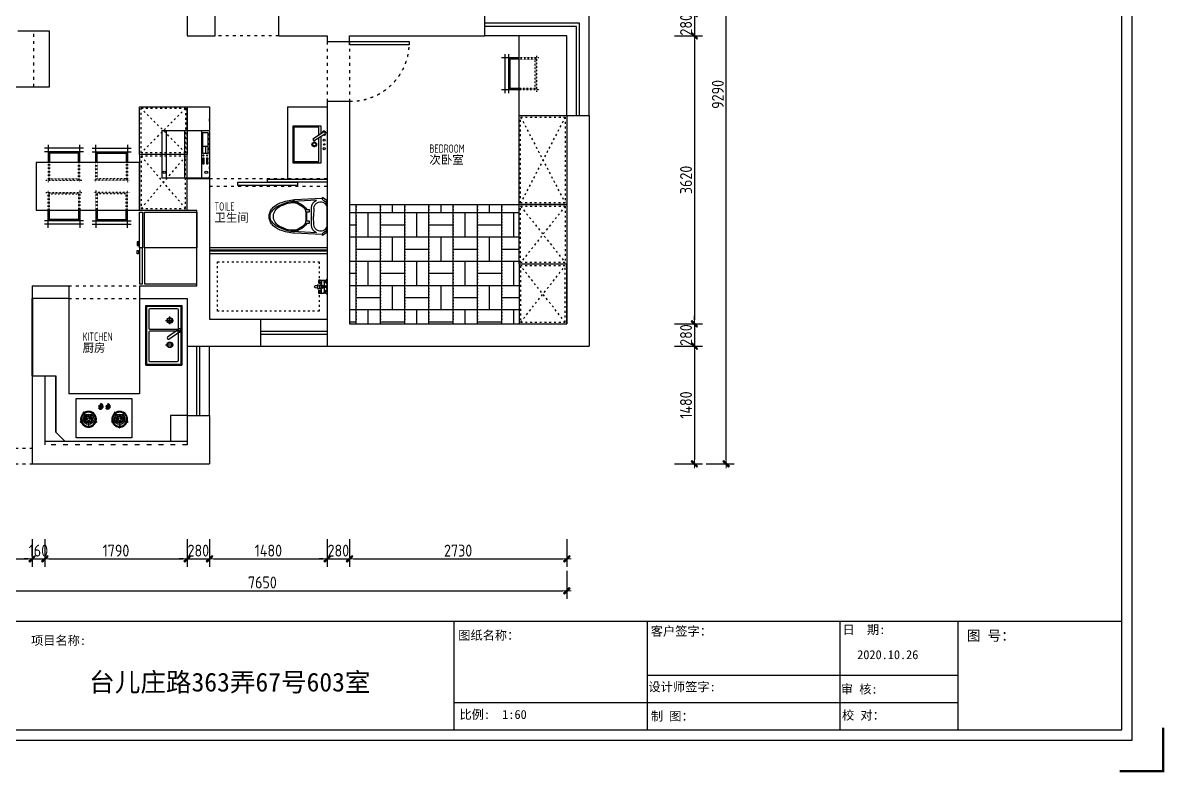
# Model space of a CAD drawing. Header units: millimetres. Extents: x -58733 to 427521, y -235734 to 553534.
# Drawn here: x -16385 to -2041, y 485658 to 495078 of the extents above; entities that cross this region are included whole.
import ezdxf

# ---------------------------------------------------------------- set-up
doc = ezdxf.new("R2010")
doc.units = ezdxf.units.MM
doc.linetypes.add('ACAD_ISO02W100', pattern=[15, 12, -3])
doc.linetypes.add('ACAD_ISO03W100', pattern=[30, 12, -18])
for name, color, linetype in [('00-墙体', 7, 'Continuous'), ('02-洁具及配件（地平图显示）', 1, 'Continuous'), ('02-活动家具', 1, 'Continuous'), ('4平-文字', 7, 'Continuous'), ('4平-灶具', 7, 'Continuous'), ('E-立面活动家具', 1, 'Continuous'), ('ZL家具内框', 251, 'Continuous'), ('ZL家具外框', 1, 'Continuous'), ('ZL窗户内线', 251, 'Continuous'), ('图框', 251, 'Continuous'), ('目录文字', 8, 'Continuous')]:
    doc.layers.add(name, color=color, linetype=linetype)
doc.layers.add('P★10 文字说明', color=32, linetype='Continuous', lineweight=0)
doc.layers.add('墙体', color=7, linetype='Continuous', lineweight=30)
doc.styles.add('CCD_DIM', font='ARCHS.SHX')
doc.styles.add('DIM_FONT', font='', dxfattribs={"width": 0.8})
doc.styles.add('宋体', font='simsun.ttc', dxfattribs={"height": 120})
doc.styles.add('编号', font='ARCHSTYL.SHX', dxfattribs={"width": 0.8})
doc.styles.add('黑体', font='simhei.ttf')
doc.styles.get('DIM_FONT').set_extended_font_data('SimSun')
doc.dimstyles.new('海龍1：50', dxfattribs={"dimscale": 50, "dimtxt": 3, "dimasz": 1, "dimexe": 2, "dimexo": 2, "dimgap": 0.6, "dimtad": 1, "dimdec": 0, "dimrnd": 5, "dimdsep": 46, "dimtxsty": 'CCD_DIM', "dimblk": 'WS-cj', "dimcen": 1, "dimclrd": 242, "dimclre": 242, "dimclrt": 2, "dimadec": 0, "dimazin": 2, "dimtfac": 1, "dimtdec": 0, "dimtix": 1, "dimtmove": 2, "dimatfit": 3, "dimldrblk": 'CCD_Leader_Arrow', "dimfxl": 5, "dimfxlon": 1, "dimtolj": 1, "dimarcsym": 0})

# ---------------------------------------------------------------- blocks, each defined once
blk = doc.blocks.new('WS-cj')
blk.add_hatch(color=1).paths.add_polyline_path([(0.59, 0.82), (-0.82, -0.59), (-0.59, -0.82), (0.82, 0.59)])
at = {"color": 1, "linetype": 'ByBlock', "lineweight": 0}
for p, q in [((-1.1, 0), (0, 0)), ((0, 0), (1.1, 0))]:
    blk.add_line(p, q, dxfattribs=at)
at = {"color": 1}
blk.add_lwpolyline([(0.59, 0.82), (-0.82, -0.59), (-0.59, -0.82), (0.82, 0.59)], close=True, dxfattribs=at)
blk = doc.blocks.new('*D551')
at = {"color": 242, "lineweight": -2}
for p, q in [((-17199, 488588), (-17199, 488238)), ((-16269, 488588), (-16269, 488238)), ((-17149, 488338), (-16319, 488338))]:
    blk.add_line(p, q, dxfattribs=at)
at = {"layer": 'Defpoints', "color": 0}
for p in [(-17199, 488738), (-16269, 488738), (-16269, 488338)]:
    blk.add_point(p, dxfattribs=at)
at = {"color": 242, "lineweight": -2, "xscale": 50, "yscale": 50, "zscale": 50, "rotation": 180}
blk.add_blockref('WS-cj', (-17199, 488338), dxfattribs=at)
at = {"color": 242, "lineweight": -2, "xscale": 50, "yscale": 50, "zscale": 50}
blk.add_blockref('WS-cj', (-16269, 488338), dxfattribs=at)
at = {"color": 2, "insert": (-16734, 488443), "char_height": 150, "attachment_point": 5, "style": 'CCD_DIM'}
blk.add_mtext('\\A1;930', dxfattribs=at)
blk = doc.blocks.new('CCD_Leader_Arrow')
at = {"color": 1, "linetype": 'ByBlock'}
blk.add_line((0, 0), (-1, 0), dxfattribs=at)
for points in [[(-0.86, 0.67), (-0.6, 0.85), (-0.24, 0), (0, 0)], [(-0.86, -0.67), (-0.6, -0.85), (-0.24, 0), (0, 0)]]:
    blk.add_solid(points, dxfattribs=at)
blk = doc.blocks.new('*D552')
at = {"color": 242, "lineweight": -2}
for p, q in [((-16269, 488588), (-16269, 488238)), ((-16109, 488588), (-16109, 488238)), ((-16319, 488338), (-16369, 488338)), ((-16269, 488338), (-16109, 488338)), ((-16059, 488338), (-16009, 488338))]:
    blk.add_line(p, q, dxfattribs=at)
at = {"layer": 'Defpoints', "color": 0}
for p in [(-16269, 488738), (-16109, 488738), (-16109, 488338)]:
    blk.add_point(p, dxfattribs=at)
at = {"color": 242, "lineweight": -2, "xscale": 50, "yscale": 50, "zscale": 50}
blk.add_blockref('WS-cj', (-16269, 488338), dxfattribs=at)
at = {"color": 242, "lineweight": -2, "xscale": 50, "yscale": 50, "zscale": 50, "rotation": 180}
blk.add_blockref('WS-cj', (-16109, 488338), dxfattribs=at)
at = {"color": 2, "insert": (-16189, 488443), "char_height": 150, "attachment_point": 5, "style": 'CCD_DIM'}
blk.add_mtext('\\A1;160', dxfattribs=at)
blk = doc.blocks.new('*D553')
at = {"color": 242, "lineweight": -2}
for p, q in [((-16109, 488588), (-16109, 488238)), ((-14319, 488588), (-14319, 488238)), ((-16059, 488338), (-14369, 488338))]:
    blk.add_line(p, q, dxfattribs=at)
at = {"layer": 'Defpoints', "color": 0}
for p in [(-16109, 488738), (-14319, 488738), (-14319, 488338)]:
    blk.add_point(p, dxfattribs=at)
at = {"color": 242, "lineweight": -2, "xscale": 50, "yscale": 50, "zscale": 50, "rotation": 180}
blk.add_blockref('WS-cj', (-16109, 488338), dxfattribs=at)
at = {"color": 242, "lineweight": -2, "xscale": 50, "yscale": 50, "zscale": 50}
blk.add_blockref('WS-cj', (-14319, 488338), dxfattribs=at)
at = {"color": 2, "insert": (-15214, 488443), "char_height": 150, "attachment_point": 5, "style": 'CCD_DIM'}
blk.add_mtext('\\A1;1790', dxfattribs=at)
blk = doc.blocks.new('*D554')
at = {"color": 242, "lineweight": -2}
for p, q in [((-14319, 488588), (-14319, 488238)), ((-14039, 488588), (-14039, 488238)), ((-14369, 488338), (-14419, 488338)), ((-14319, 488338), (-14039, 488338)), ((-13989, 488338), (-13939, 488338))]:
    blk.add_line(p, q, dxfattribs=at)
at = {"layer": 'Defpoints', "color": 0}
for p in [(-14319, 488738), (-14039, 488738), (-14039, 488338)]:
    blk.add_point(p, dxfattribs=at)
at = {"color": 242, "lineweight": -2, "xscale": 50, "yscale": 50, "zscale": 50}
blk.add_blockref('WS-cj', (-14319, 488338), dxfattribs=at)
at = {"color": 242, "lineweight": -2, "xscale": 50, "yscale": 50, "zscale": 50, "rotation": 180}
blk.add_blockref('WS-cj', (-14039, 488338), dxfattribs=at)
at = {"color": 2, "insert": (-14179, 488443), "char_height": 150, "attachment_point": 5, "style": 'CCD_DIM'}
blk.add_mtext('\\A1;280', dxfattribs=at)
blk = doc.blocks.new('*D555')
at = {"color": 242, "lineweight": -2}
for p, q in [((-14039, 488588), (-14039, 488238)), ((-12559, 488588), (-12559, 488238)), ((-13989, 488338), (-12609, 488338))]:
    blk.add_line(p, q, dxfattribs=at)
at = {"layer": 'Defpoints', "color": 0}
for p in [(-14039, 488738), (-12559, 488738), (-12559, 488338)]:
    blk.add_point(p, dxfattribs=at)
at = {"color": 242, "lineweight": -2, "xscale": 50, "yscale": 50, "zscale": 50, "rotation": 180}
blk.add_blockref('WS-cj', (-14039, 488338), dxfattribs=at)
at = {"color": 242, "lineweight": -2, "xscale": 50, "yscale": 50, "zscale": 50}
blk.add_blockref('WS-cj', (-12559, 488338), dxfattribs=at)
at = {"color": 2, "insert": (-13299, 488443), "char_height": 150, "attachment_point": 5, "style": 'CCD_DIM'}
blk.add_mtext('\\A1;1480', dxfattribs=at)
blk = doc.blocks.new('*D556')
at = {"color": 242, "lineweight": -2}
for p, q in [((-12559, 488588), (-12559, 488238)), ((-12279, 488588), (-12279, 488238)), ((-12609, 488338), (-12659, 488338)), ((-12559, 488338), (-12279, 488338)), ((-12229, 488338), (-12179, 488338))]:
    blk.add_line(p, q, dxfattribs=at)
at = {"layer": 'Defpoints', "color": 0}
for p in [(-12559, 488738), (-12279, 488738), (-12279, 488338)]:
    blk.add_point(p, dxfattribs=at)
at = {"color": 242, "lineweight": -2, "xscale": 50, "yscale": 50, "zscale": 50}
blk.add_blockref('WS-cj', (-12559, 488338), dxfattribs=at)
at = {"color": 242, "lineweight": -2, "xscale": 50, "yscale": 50, "zscale": 50, "rotation": 180}
blk.add_blockref('WS-cj', (-12279, 488338), dxfattribs=at)
at = {"color": 2, "insert": (-12419, 488443), "char_height": 150, "attachment_point": 5, "style": 'CCD_DIM'}
blk.add_mtext('\\A1;280', dxfattribs=at)
blk = doc.blocks.new('*D557')
at = {"color": 242, "lineweight": -2}
for p, q in [((-12279, 488588), (-12279, 488238)), ((-9549, 488588), (-9549, 488238)), ((-12229, 488338), (-9599, 488338))]:
    blk.add_line(p, q, dxfattribs=at)
at = {"layer": 'Defpoints', "color": 0}
for p in [(-12279, 488738), (-9549, 488738), (-9549, 488338)]:
    blk.add_point(p, dxfattribs=at)
at = {"color": 242, "lineweight": -2, "xscale": 50, "yscale": 50, "zscale": 50, "rotation": 180}
blk.add_blockref('WS-cj', (-12279, 488338), dxfattribs=at)
at = {"color": 242, "lineweight": -2, "xscale": 50, "yscale": 50, "zscale": 50}
blk.add_blockref('WS-cj', (-9549, 488338), dxfattribs=at)
at = {"color": 2, "insert": (-10914, 488443), "char_height": 150, "attachment_point": 5, "style": 'CCD_DIM'}
blk.add_mtext('\\A1;2730', dxfattribs=at)
blk = doc.blocks.new('*D558')
at = {"color": 242, "lineweight": -2}
for p, q in [((-17199, 488188), (-17199, 487838)), ((-9549, 488188), (-9549, 487838)), ((-17149, 487938), (-9599, 487938))]:
    blk.add_line(p, q, dxfattribs=at)
at = {"layer": 'Defpoints', "color": 0}
for p in [(-17199, 488738), (-9549, 488738), (-9549, 487938)]:
    blk.add_point(p, dxfattribs=at)
at = {"color": 242, "lineweight": -2, "xscale": 50, "yscale": 50, "zscale": 50, "rotation": 180}
blk.add_blockref('WS-cj', (-17199, 487938), dxfattribs=at)
at = {"color": 242, "lineweight": -2, "xscale": 50, "yscale": 50, "zscale": 50}
blk.add_blockref('WS-cj', (-9549, 487938), dxfattribs=at)
at = {"color": 2, "insert": (-13374, 488043), "char_height": 150, "attachment_point": 5, "style": 'CCD_DIM'}
blk.add_mtext('\\A1;7650', dxfattribs=at)
blk = doc.blocks.new('*D564')
at = {"color": 242, "lineweight": -2}
for p, q in [((-8195, 495193), (-7845, 495193)), ((-7945, 495243), (-7945, 495293)), ((-7945, 495193), (-7945, 494913)), ((-8195, 494913), (-7845, 494913)), ((-7945, 494863), (-7945, 494813))]:
    blk.add_line(p, q, dxfattribs=at)
at = {"layer": 'Defpoints', "color": 0}
for p in [(-8345, 495193), (-8345, 494913), (-7945, 494913)]:
    blk.add_point(p, dxfattribs=at)
at = {"color": 242, "lineweight": -2, "xscale": 50, "yscale": 50, "zscale": 50}
for p, rotation in [((-7945, 495193), 270), ((-7945, 494913), 90)]:
    blk.add_blockref('WS-cj', p, dxfattribs=dict(at, rotation=rotation))
at = {"color": 2, "insert": (-8050, 495053), "char_height": 150, "attachment_point": 5, "rotation": 90, "style": 'CCD_DIM'}
blk.add_mtext('\\A1;280', dxfattribs=at)
blk = doc.blocks.new('*D565')
at = {"color": 242, "lineweight": -2}
for p, q in [((-8195, 494913), (-7845, 494913)), ((-7945, 494863), (-7945, 491343)), ((-8195, 491293), (-7845, 491293))]:
    blk.add_line(p, q, dxfattribs=at)
at = {"layer": 'Defpoints', "color": 0}
for p in [(-8345, 494913), (-8345, 491293), (-7945, 491293)]:
    blk.add_point(p, dxfattribs=at)
at = {"color": 242, "lineweight": -2, "xscale": 50, "yscale": 50, "zscale": 50}
for p, rotation in [((-7945, 494913), 90), ((-7945, 491293), 270)]:
    blk.add_blockref('WS-cj', p, dxfattribs=dict(at, rotation=rotation))
at = {"color": 2, "insert": (-8050, 493103), "char_height": 150, "attachment_point": 5, "rotation": 90, "style": 'CCD_DIM'}
blk.add_mtext('\\A1;3620', dxfattribs=at)
blk = doc.blocks.new('*D566')
at = {"color": 242, "lineweight": -2}
for p, q in [((-8195, 491293), (-7845, 491293)), ((-7945, 491343), (-7945, 491393)), ((-7945, 491293), (-7945, 491013)), ((-8195, 491013), (-7845, 491013)), ((-7945, 490963), (-7945, 490913))]:
    blk.add_line(p, q, dxfattribs=at)
at = {"layer": 'Defpoints', "color": 0}
for p in [(-8345, 491293), (-8345, 491013), (-7945, 491013)]:
    blk.add_point(p, dxfattribs=at)
at = {"color": 242, "lineweight": -2, "xscale": 50, "yscale": 50, "zscale": 50}
for p, rotation in [((-7945, 491293), 270), ((-7945, 491013), 90)]:
    blk.add_blockref('WS-cj', p, dxfattribs=dict(at, rotation=rotation))
at = {"color": 2, "insert": (-8050, 491153), "char_height": 150, "attachment_point": 5, "rotation": 90, "style": 'CCD_DIM'}
blk.add_mtext('\\A1;280', dxfattribs=at)
blk = doc.blocks.new('*D567')
at = {"color": 242, "lineweight": -2}
for p, q in [((-8195, 491013), (-7845, 491013)), ((-7945, 490963), (-7945, 489583)), ((-8195, 489533), (-7845, 489533))]:
    blk.add_line(p, q, dxfattribs=at)
at = {"layer": 'Defpoints', "color": 0}
for p in [(-8345, 491013), (-8345, 489533), (-7945, 489533)]:
    blk.add_point(p, dxfattribs=at)
at = {"color": 242, "lineweight": -2, "xscale": 50, "yscale": 50, "zscale": 50}
for p, rotation in [((-7945, 491013), 90), ((-7945, 489533), 270)]:
    blk.add_blockref('WS-cj', p, dxfattribs=dict(at, rotation=rotation))
at = {"color": 2, "insert": (-8050, 490273), "char_height": 150, "attachment_point": 5, "rotation": 90, "style": 'CCD_DIM'}
blk.add_mtext('\\A1;1480', dxfattribs=at)
blk = doc.blocks.new('*D568')
at = {"color": 242, "lineweight": -2}
for p, q in [((-7795, 498823), (-7445, 498823)), ((-7545, 489583), (-7545, 498773)), ((-7795, 489533), (-7445, 489533))]:
    blk.add_line(p, q, dxfattribs=at)
at = {"layer": 'Defpoints', "color": 0}
for p in [(-8345, 498823), (-7545, 498823), (-8345, 489533)]:
    blk.add_point(p, dxfattribs=at)
at = {"color": 242, "lineweight": -2, "xscale": 50, "yscale": 50, "zscale": 50}
for p, rotation in [((-7545, 498823), 90), ((-7545, 489533), 270)]:
    blk.add_blockref('WS-cj', p, dxfattribs=dict(at, rotation=rotation))
at = {"color": 2, "insert": (-7650, 494178), "char_height": 150, "attachment_point": 5, "rotation": 90, "style": 'CCD_DIM'}
blk.add_mtext('\\A1;9290', dxfattribs=at)
blk = doc.blocks.new('图框1比60')
at = {"color": 8}
blk.add_line((176692, 45797), (176692, 44297), dxfattribs=at)
at = {"layer": '图框', "color": 121}
for p, q in [((186038, 44157), (186038, 61389)), ((161670, 44157), (186038, 44157))]:
    blk.add_line(p, q, dxfattribs=at)
at = {"layer": '图框', "color": 8}
for p, q in [((185898, 44297), (185898, 61249)), ((185898, 45797), (185898, 61249)), ((161809, 45797), (185898, 45797)), ((161809, 45797), (185898, 45797)), ((176692, 45797), (176692, 44297)), ((179360, 44297), (179360, 45797)), ((182010, 45797), (182010, 44297)), ((183644, 44297), (183644, 45797)), ((182010, 45047), (179360, 45047)), ((183644, 45047), (182010, 45047)), ((179360, 44672), (176692, 44672)), ((182010, 44672), (179360, 44672)), ((183644, 44672), (182010, 44672)), ((161809, 44297), (185898, 44297))]:
    blk.add_line(p, q, dxfattribs=at)
at = {"layer": '图框', "color": 121, "const_width": 28.3}
blk.add_lwpolyline([(185866, 43728), (186467, 43728), (186467, 44329)], dxfattribs=at)
at = {"layer": '目录文字', "color": 8, "width": 0.999898}
for s, height, style, p in [('图纸名称：', 123.3, '黑体', (176753, 45540)), ('客户签字：', 123.8, '宋体', (179405, 45596)), ('日  期:', 123.8, '宋体', (182048, 45618)), ('图 号：', 139.1, '宋体', (183761, 45526)), ('项目名称:', 123.3, '黑体', (170866, 45468)), ('2020.10.26', 123.8, '宋体', (182251, 45272)), ('台儿庄路363弄67号603室', 258.72, '宋体', (171666, 44826)), ('设计师签字:', 123.8, '宋体', (179372, 44829)), ('审 核:', 123.8, '宋体', (182025, 44798)), ('比例:  1:60', 123.8, '宋体', (176769, 44448)), ('制 图：', 123.8, '宋体', (179407, 44425)), ('校 对：', 123.8, '宋体', (182041, 44438))]:
    blk.add_text(s, height=height, dxfattribs=dict(at, style=style)).set_placement(p)
blk = doc.blocks.new('235434234234dgfhfsdf3')
for p, q in [((294020, 310028), (294020, 310618)), ((294620, 310618), (294020, 310618)), ((294620, 310618), (294620, 310028)), ((294610, 310018), (294030, 310018))]:
    blk.add_line(p, q)
at = {"color": 251}
for p, q in [((294020, 310560), (294620, 310560)), ((294057, 310560), (294129, 310560)), ((294620, 310334), (294020, 310334)), ((294620, 310118), (294020, 310118)), ((294426, 310070), (294333, 310070)), ((294426, 310102), (294426, 310038))]:
    blk.add_line(p, q, dxfattribs=at)
for points in [[(294274, 310102), (294202, 310102), (294202, 310085), (294274, 310085)], [(294274, 310056), (294202, 310056), (294202, 310039), (294274, 310039)], [(294595, 310038), (294333, 310038), (294333, 310102), (294595, 310102)]]:
    blk.add_lwpolyline(points, close=True, dxfattribs=at)
for centre, radius in [((294095, 310587), 15.2), ((294095, 310060), 15.2), ((294307, 310093), 6.66), ((294307, 310047), 6.66)]:
    blk.add_circle(centre, radius, dxfattribs=at)
for centre, start, end in [((294030, 310028), 180, 270), ((294610, 310028), 270, 0)]:
    blk.add_arc(centre, 10, start, end)
at = {"color": 251, "style": 'DIM_FONT', "text_generation_flag": 4, "width": 0.8, "flags": 9}
for tag in ['YSIZE', 'XSIZE']:
    blk.add_attdef(tag, (294620, 310618), '', height=0.5, rotation=180, dxfattribs=at)
blk = doc.blocks.new('A$C2EBB641D')
for p, q in [((533, 667), (200, 667)), ((267, 733), (267, 0)), ((333, 733), (333, 0)), ((200, 67), (533, 67))]:
    blk.add_line(p, q)
at = {"color": 251}
for p, q in [((360, 653), (360, 80)), ((533, 640), (347, 640)), ((347, 93), (533, 93))]:
    blk.add_line(p, q, dxfattribs=at)
at = {"color": 250, "linetype": 'ACAD_ISO03W100', "ltscale": 0.1}
for p, q in [((907, 667), (533, 667)), ((840, 80), (840, 653)), ((867, 27), (867, 707)), ((853, 640), (533, 640)), ((533, 93), (853, 93)), ((533, 67), (907, 67))]:
    blk.add_line(p, q, dxfattribs=at)
blk = doc.blocks.new('A$C314F5E14')
at = {"color": 251}
for p, q in [((91, 393), (91, 50)), ((333, 408), (106, 408)), ((286, 300), (190, 300)), ((238, 248), (238, 348)), ((348, 50), (348, 393)), ((375, 427), (353, 411)), ((353, 411), (450, 273)), ((371, 393), (371, 50)), ((472, 288), (375, 427)), ((738, 408), (386, 408)), ((546, 248), (546, 348)), ((753, 50), (753, 393)), ((106, 35), (333, 35)), ((386, 35), (738, 35))]:
    blk.add_line(p, q, dxfattribs=at)
for centre, radius in [((238, 300), 36.1), ((238, 300), 27.1), ((546, 300), 36.1), ((546, 300), 27.1)]:
    blk.add_circle(centre, radius, dxfattribs=at)
for centre, radius, start, end in [((364, 419), 21.7, 342.6068, 267.3353), ((106, 393), 15, 90, 180), ((333, 393), 15, 0, 90), ((386, 393), 15, 90, 180), ((461, 281), 13.3, 214.971, 34.971), ((738, 393), 15, 0, 90), ((106, 50), 15, 180, 270), ((333, 50), 15, 270, 0), ((386, 50), 15, 180, 270), ((738, 50), 15, 270, 0)]:
    blk.add_arc(centre, radius, start, end, dxfattribs=at)
at = {"layer": 'ZL家具外框'}
for p, q in [((50, 0), (50, 450)), ((50, 450), (800, 450)), ((60, 10), (60, 440)), ((60, 440), (790, 440)), ((790, 440), (790, 10)), ((800, 0), (800, 450)), ((800, 0), (50, 0)), ((790, 10), (60, 10))]:
    blk.add_line(p, q, dxfattribs=at)
blk = doc.blocks.new('G$CC743C0DE')
at = {"layer": '4平-灶具', "color": 1, "linetype": 'ACAD_ISO03W100'}
for centre, start, end in [((90, 321), 35.9993, 215.9993), ((217, 321), 323.9993, 143.9993), ((483, 321), 35.9993, 215.9993), ((610, 321), 323.9993, 143.9993), ((257, 200), 251.9993, 71.9993), ((443, 200), 107.9993, 287.9993), ((649, 200), 251.9993, 71.9993), ((154, 125), 179.9993, 359.9993), ((546, 125), 179.9993, 359.9993)]:
    blk.add_arc(centre, 1.65, start, end, dxfattribs=at)
at = {"layer": 'ZL家具内框', "linetype": 'ACAD_ISO02W100', "ltscale": 0.2}
for p, q in [((284, 372), (282, 370)), ((303, 364), (303, 361)), ((305, 424), (305, 427)), ((306, 364), (306, 361)), ((335, 395), (338, 395)), ((335, 392), (338, 392)), ((374, 372), (372, 370)), ((394, 364), (394, 361)), ((395, 424), (395, 427)), ((397, 364), (397, 361)), ((425, 395), (428, 395)), ((425, 392), (428, 392))]:
    blk.add_line(p, q, dxfattribs=at)
for centre, radius in [((154, 233), 47.3), ((154, 233), 38.5), ((154, 233), 16.5), ((546, 233), 47.3), ((546, 233), 38.5), ((546, 233), 16.5)]:
    blk.add_circle(centre, radius, dxfattribs=at)
for centre, radius, start, end in [((154, 233), 99, 126.9543, 197.0444), ((154, 233), 88, 127.0737, 196.925), ((154, 233), 99, 54.9543, 125.0444), ((154, 233), 88, 55.0737, 124.925), ((154, 233), 88, 343.0737, 52.925), ((154, 233), 99, 342.9543, 53.0444), ((305, 394), 33, 224.9993, 267.3941), ((305, 394), 30, 224.9993, 267.1333), ((305, 394), 33, 2.6046, 89.9993), ((305, 394), 30, 2.8653, 89.9993), ((305, 394), 30, 272.8653, 357.1333), ((305, 394), 33, 272.6046, 357.3941), ((395, 394), 33, 224.9993, 267.3941), ((395, 394), 30, 224.9993, 267.1333), ((395, 394), 33, 2.6046, 89.9993), ((395, 394), 30, 2.8653, 89.9993), ((395, 394), 30, 272.8653, 357.1333), ((395, 394), 33, 272.6046, 357.3941), ((546, 233), 99, 126.9543, 197.0444), ((546, 233), 88, 127.0737, 196.925), ((546, 233), 99, 54.9543, 125.0444), ((546, 233), 88, 55.0737, 124.925), ((546, 233), 88, 343.0737, 52.925), ((546, 233), 99, 342.9543, 53.0444), ((154, 233), 99, 198.9543, 269.0444), ((154, 233), 88, 199.0737, 268.925), ((154, 233), 33, 146.4735, 179.9993), ((126, 233), 5.5, 179.9993, 359.9993), ((131, 248), 5.5, 326.4735, 146.4735), ((154, 233), 22, 146.4735, 179.9993), ((152, 206), 5.5, 86.4735, 266.4735), ((154, 233), 22, 266.4735, 299.9993), ((154, 233), 33, 266.4735, 299.9993), ((154, 233), 88, 271.0737, 340.925), ((154, 233), 99, 270.9543, 341.0444), ((167, 257), 5.5, 59.9993, 239.9993), ((154, 233), 22, 26.4735, 59.9993), ((167, 209), 5.5, 299.9993, 119.9993), ((154, 233), 33, 26.4735, 59.9993), ((178, 245), 5.5, 206.4735, 26.4735), ((546, 233), 99, 198.9543, 269.0444), ((546, 233), 88, 199.0737, 268.925), ((546, 233), 33, 146.4735, 179.9993), ((519, 233), 5.5, 179.9993, 359.9993), ((523, 248), 5.5, 326.4735, 146.4735), ((546, 233), 22, 146.4735, 179.9993), ((545, 206), 5.5, 86.4735, 266.4735), ((546, 233), 33, 266.4735, 299.9993), ((546, 233), 22, 266.4735, 299.9993), ((546, 233), 88, 271.0737, 340.925), ((546, 233), 99, 270.9543, 341.0444), ((560, 257), 5.5, 59.9993, 239.9993), ((546, 233), 22, 26.4735, 59.9993), ((560, 209), 5.5, 299.9993, 119.9993), ((546, 233), 33, 26.4735, 59.9993), ((571, 245), 5.5, 206.4735, 26.4735)]:
    blk.add_arc(centre, radius, start, end, dxfattribs=at)
at = {"layer": 'ZL家具外框'}
for p, q in [((113, 287), (89, 320)), ((115, 289), (91, 322)), ((192, 289), (216, 322)), ((195, 287), (219, 320)), ((302, 376), (302, 411)), ((308, 376), (308, 411)), ((392, 376), (392, 411)), ((398, 376), (398, 411)), ((505, 287), (481, 320)), ((508, 289), (484, 322)), ((585, 289), (609, 322)), ((587, 287), (611, 320)), ((89, 214), (50, 201)), ((90, 211), (51, 198)), ((152, 166), (152, 125)), ((155, 166), (155, 125)), ((217, 211), (256, 198)), ((219, 214), (257, 201)), ((481, 214), (443, 201)), ((483, 211), (444, 198)), ((545, 166), (545, 125)), ((548, 166), (548, 125)), ((610, 211), (649, 198)), ((611, 214), (650, 201))]:
    blk.add_line(p, q, dxfattribs=at)
blk.add_lwpolyline([(0, 492), (700, 492), (700, 0), (0, 0)], close=True, dxfattribs=at)
for centre, radius in [((154, 233), 66), ((305, 394), 20), ((395, 394), 20), ((546, 233), 66)]:
    blk.add_circle(centre, radius, dxfattribs=at)
for centre, radius, start, end in [((114, 288), 1.65, 215.9993, 35.9993), ((193, 288), 1.65, 143.9993, 323.9993), ((305, 394), 18, 99.5934, 260.4053), ((305, 411), 3.01, 355.1237, 184.8749), ((305, 377), 3.01, 175.1237, 4.8749), ((305, 394), 18, 279.5934, 80.4053), ((395, 394), 18, 99.5934, 260.4053), ((395, 411), 3.01, 355.1237, 184.8749), ((395, 377), 3.01, 175.1237, 4.8749), ((395, 394), 18, 279.5934, 80.4053), ((507, 288), 1.65, 215.9993, 35.9993), ((586, 288), 1.65, 143.9993, 323.9993), ((51, 200), 1.65, 107.9993, 287.9993), ((89, 212), 1.65, 287.9993, 107.9993), ((154, 166), 1.65, 359.9993, 179.9993), ((218, 212), 1.65, 71.9993, 251.9993), ((482, 212), 1.65, 287.9993, 107.9993), ((546, 166), 1.65, 359.9993, 179.9993), ((611, 212), 1.65, 71.9993, 251.9993)]:
    blk.add_arc(centre, radius, start, end, dxfattribs=at)
blk = doc.blocks.new('G$C234987D3')
for points in [[(657, 1100), (0, 1100), (0, 650), (657, 650)], [(720, 1100), (682, 1100), (682, 650), (720, 650)], [(657, 200), (0, 200), (0, 650), (657, 650)], [(720, 200), (682, 200), (682, 650), (720, 650)]]:
    blk.add_lwpolyline(points, close=True)
at = {"color": 251}
for points in [[(733, 681), (733, 725), (751, 725), (751, 681)], [(733, 619), (733, 575), (751, 575), (751, 619)]]:
    blk.add_lwpolyline(points, close=True, dxfattribs=at)
blk = doc.blocks.new('A$C161B1048')
for p, q in [((0, 159), (58, 159)), ((0, 151), (0, 159)), ((0, 151), (16, 135)), ((58, 151), (43, 135)), ((58, 159), (58, 151)), ((119, 159), (71, 159)), ((86, 147), (85, 147)), ((86, 147), (86, 100)), ((95, 147), (86, 147)), ((95, 147), (104, 147)), ((104, 147), (104, 100)), ((104, 147), (106, 147)), ((190, 159), (132, 159)), ((132, 159), (132, 151)), ((132, 151), (147, 135)), ((190, 151), (175, 135)), ((190, 151), (190, 159)), ((16, 135), (19, 135)), ((19, 130), (16, 128)), ((16, 128), (16, 122)), ((16, 122), (19, 120)), ((19, 120), (16, 118)), ((16, 118), (16, 89)), ((18, 87), (18, 86)), ((19, 135), (19, 130)), ((39, 120), (86, 120)), ((40, 135), (40, 130)), ((43, 135), (40, 135)), ((40, 130), (42, 128)), ((42, 122), (40, 120)), ((42, 128), (42, 122)), ((43, 87), (55, 87)), ((43, 86), (43, 87)), ((70, 46), (79, 84)), ((70, 44), (70, 44)), ((75, 74), (75, 67)), ((79, 34), (82, 5)), ((86, 100), (104, 100)), ((86, 89), (86, 85)), ((86, 89), (104, 89)), ((88, 0), (95, 0)), ((102, 0), (95, 0)), ((104, 120), (171, 120)), ((104, 89), (104, 85)), ((111, 34), (107, 5)), ((111, 84), (120, 46)), ((147, 87), (134, 87)), ((147, 135), (150, 135)), ((147, 86), (147, 87)), ((150, 130), (148, 128)), ((148, 128), (148, 122)), ((148, 122), (150, 120)), ((150, 135), (150, 130)), ((172, 120), (171, 120)), ((171, 87), (171, 87)), ((171, 87), (171, 86)), ((172, 135), (172, 130)), ((175, 135), (172, 135)), ((172, 130), (174, 128)), ((174, 122), (172, 120)), ((174, 128), (174, 122)), ((174, 89), (174, 118))]:
    blk.add_line(p, q)
at = {"color": 251}
for p, q in [((58, 151), (0, 151)), ((132, 151), (190, 151)), ((15, 54), (20, 78)), ((18, 87), (43, 87)), ((18, 86), (43, 86)), ((19, 135), (29, 135)), ((19, 130), (29, 130)), ((19, 120), (29, 120)), ((31, 52), (19, 52)), ((23, 128), (21, 130)), ((21, 120), (23, 122)), ((23, 128), (26, 130)), ((23, 122), (23, 128)), ((23, 122), (26, 120)), ((40, 135), (29, 135)), ((40, 130), (29, 130)), ((40, 120), (29, 120)), ((31, 52), (42, 52)), ((35, 128), (32, 130)), ((35, 122), (32, 120)), ((35, 128), (37, 130)), ((35, 122), (35, 128)), ((37, 120), (35, 122)), ((46, 54), (41, 78)), ((76, 58), (74, 63)), ((79, 57), (76, 58)), ((80, 67), (79, 57)), ((89, 65), (93, 53)), ((93, 53), (98, 53)), ((98, 53), (101, 65)), ((110, 68), (110, 57)), ((110, 57), (114, 58)), ((115, 74), (114, 69)), ((114, 58), (116, 65)), ((121, 44), (121, 44)), ((143, 54), (149, 78)), ((171, 87), (147, 87)), ((171, 86), (147, 86)), ((159, 52), (147, 52)), ((150, 135), (161, 135)), ((150, 130), (161, 130)), ((150, 120), (161, 120)), ((155, 128), (153, 130)), ((153, 120), (155, 122)), ((155, 128), (158, 130)), ((155, 122), (155, 128)), ((155, 122), (158, 120)), ((159, 52), (171, 52)), ((172, 135), (161, 135)), ((172, 130), (161, 130)), ((172, 120), (161, 120)), ((167, 128), (164, 130)), ((167, 122), (164, 120)), ((167, 128), (169, 130)), ((167, 122), (167, 128)), ((169, 120), (167, 122)), ((175, 54), (169, 78))]:
    blk.add_line(p, q, dxfattribs=at)
for centre, radius, start, end in [((86, 163), 16.1, 196.4663, 264.7097), ((104, 163), 16.1, 275.2903, 343.5337), ((216, 37), 206, 167.1247, 175.6663), ((32, 106), 57, 247.8225, 268.6863), ((19, 81), 4.17, 95.2861, 155.1491), ((18, 89), 2.26, 180, 283.6855), ((29, 106), 57, 271.3137, 292.1775), ((42, 81), 4.17, 24.8509, 84.7139), ((-155, 37), 206, 4.3337, 12.8753), ((55, 66), 20.9, 23.4502, 90), ((76, 43), 6.14, 155.6461, 180), ((76, 43), 6.14, 180, 221.2126), ((85, 51), 18.4, 221.2126, 244.6886), ((91, 64), 32.8, 244.6886, 258.9162), ((80, 84), 0.732, 111.5874, 180), ((80, 84), 0.732, 180, 248.4126), ((87, 66), 20.2, 99.3077, 111.5874), ((87, 102), 20.2, 248.4126, 260.6923), ((88, 6), 5.6, 186.0979, 272.3749), ((93, 94), 9.16, 140.1022, 219.8978), ((92, 37), 49.5, 96.7319, 99.3077), ((92, 131), 49.5, 260.6923, 266.1163), ((95, 85), 53.9, 258.9162, 270), ((87, 85), 0.443, 180, 247.4671), ((91, 95), 11, 247.4671, 260.2489), ((93, 111), 26.9, 260.2489, 265.9284), ((95, 178), 96.5, 266.1163, 270), ((95, 136), 52.2, 265.9284, 270), ((95, 136), 52.2, 270, 274.0716), ((95, 178), 96.5, 270, 273.8837), ((95, 85), 53.9, 270, 281.0838), ((97, 111), 26.9, 274.0716, 279.7511), ((100, 95), 11, 279.7511, 292.5329), ((98, 131), 49.5, 273.8837, 279.3077), ((102, 6), 5.6, 267.6251, 353.9021), ((97, 94), 9.16, 320.1022, 39.8978), ((98, 37), 49.5, 80.6923, 83.2681), ((104, 85), 0.443, 292.5329, 0), ((99, 64), 32.8, 281.0838, 295.3114), ((103, 66), 20.2, 68.4126, 80.6923), ((103, 102), 20.2, 279.3077, 291.5874), ((110, 84), 0.732, 291.5874, 0), ((110, 84), 0.732, 360, 68.4126), ((105, 51), 18.4, 295.3114, 318.7874), ((134, 66), 20.9, 90, 156.5498), ((115, 43), 6.14, 318.7874, 0), ((115, 43), 6.14, 0, 24.3539), ((345, 37), 206, 167.1247, 175.6663), ((160, 106), 57, 247.8225, 268.6863), ((147, 81), 4.17, 95.2861, 155.1491), ((158, 106), 57, 271.3137, 292.1775), ((172, 89), 2.26, 256.3145, 0), ((171, 81), 4.17, 24.8509, 84.7139), ((172, 118), 2, 0, 90), ((-27, 37), 206, 4.3337, 12.8753)]:
    blk.add_arc(centre, radius, start, end)
for centre, radius, start, end in [((11, 60), 7.1, 268.6863, 306.614), ((-79, 60), 94, 356.2802, 9.9331), ((19, 57), 4.74, 212.3784, 270), ((30, 73), 10.8, 86.7185, 152.529), ((31, 73), 10.8, 27.471, 93.2815), ((42, 57), 4.74, 270, 327.6216), ((140, 60), 94, 170.0669, 183.7198), ((51, 60), 7.1, 233.386, 271.3137), ((95, 100), 17, 122.2278, 235.4154), ((84, 94), 5.2, 68.9619, 78.2634), ((84, 95), 5.2, 281.7366, 291.0381), ((84, 94), 4.83, 47.1211, 68.9619), ((84, 95), 4.83, 291.0381, 312.8789), ((84, 94), 4.53, 24.0405, 47.1211), ((84, 95), 4.53, 312.8789, 335.9595), ((85, 94), 4.18, 0, 24.0405), ((85, 94), 4.18, 335.9595, 0), ((94, 94), 4.18, 155.9595, 180), ((94, 94), 4.18, 180, 204.0405), ((95, 94), 4.53, 132.8789, 155.9595), ((95, 95), 4.53, 204.0405, 227.1211), ((95, 94), 4.83, 111.0381, 132.8789), ((95, 95), 4.83, 227.1211, 248.9619), ((95, 94), 5.2, 90, 111.0381), ((95, 95), 5.2, 248.9619, 270), ((95, 94), 5.2, 68.9619, 90), ((95, 95), 5.2, 270, 291.0381), ((95, 94), 4.83, 47.1211, 68.9619), ((95, 95), 4.83, 291.0381, 312.8789), ((95, 94), 4.53, 24.0405, 47.1211), ((95, 95), 4.53, 312.8789, 335.9595), ((96, 94), 4.18, 0, 24.0405), ((96, 94), 4.18, 335.9595, 0), ((106, 94), 4.18, 155.9595, 180), ((106, 94), 4.18, 180, 204.0405), ((106, 94), 4.53, 132.8789, 155.9595), ((106, 95), 4.53, 204.0405, 227.1211), ((106, 94), 4.83, 111.0381, 132.8789), ((106, 95), 4.83, 227.1211, 248.9619), ((95, 100), 17, 304.4767, 58.4244), ((106, 94), 5.2, 101.7366, 111.0381), ((106, 95), 5.2, 248.9619, 258.2634), ((139, 60), 7.1, 268.6863, 306.614), ((49, 60), 94, 356.2802, 9.9331), ((147, 57), 4.74, 212.3784, 270), ((158, 73), 10.8, 86.7185, 152.529), ((160, 73), 10.8, 27.471, 93.2815), ((171, 57), 4.74, 270, 327.6216), ((269, 60), 94, 170.0669, 183.7198), ((179, 60), 7.1, 233.386, 271.3137)]:
    blk.add_arc(centre, radius, start, end, dxfattribs=at)
blk = doc.blocks.new('A$C47FE7B04')
at = {"color": 251}
for p, q in [((35, 136), (50, 437)), ((443, 136), (428, 437)), ((350, 200), (128, 200)), ((138, 171), (239, 175)), ((153, 278), (153, 229)), ((153, 229), (186, 229)), ((185, 271), (293, 271)), ((186, 229), (186, 271)), ((292, 256), (186, 256)), ((340, 171), (239, 175)), ((292, 271), (292, 229)), ((292, 229), (325, 229)), ((325, 229), (325, 278)), ((94, 14), (55, 14)), ((424, 14), (384, 14)), ((76, 0), (403, 0)), ((436, 0), (436, 0))]:
    blk.add_line(p, q, dxfattribs=at)
for p, q in [((12, 67), (28, 412)), ((466, 67), (450, 412)), ((42, 0), (0, 60)), ((436, 0), (478, 60)), ((436, 0), (42, 0))]:
    blk.add_line(p, q)
for centre, radius, start, end in [((239, 580), 151, 53.3224, 126.6999), ((704, 355), 678, 159.5, 175.2), ((305, 501), 254, 128, 158.7), ((173, 501), 254, 21.3, 52), ((-226, 355), 678, 4.8, 20.5), ((76, 64), 63.8, 177, 184.041), ((402, 64), 63.8, 355.9513, 3)]:
    blk.add_arc(centre, radius, start, end)
for centre, radius, start, end in [((239, 607), 111, 90, 128.3644), ((239, 607), 111, 51.6356, 90), ((667, 317), 635, 150.6001, 163.4407), ((667, 317), 620, 152.8687, 163.4334), ((302, 523), 216, 127.6232, 150.6955), ((239, 536), 140, 27.1313, 152.8687), ((176, 523), 216, 29.3045, 52.3768), ((-189, 317), 620, 16.5666, 27.1313), ((-189, 317), 635, 16.5593, 29.3999), ((256, 441), 206, 164.0575, 208.1206), ((256, 441), 191, 164.0809, 199.8651), ((222, 441), 191, 340.1349, 15.9191), ((222, 441), 206, 331.8794, 15.9425), ((291, 457), 244, 207.4735, 235.4741), ((291, 457), 229, 200.5577, 226.0032), ((185, 347), 76.2, 226.0032, 270), ((293, 347), 76.2, 270, 313.9968), ((187, 457), 244, 304.5259, 332.5265), ((187, 457), 229, 313.9968, 339.4423), ((137, 88), 112, 94.5, 155.1), ((141, 82), 89.1, 92.2, 160.4), ((337, 82), 89.1, 19.6, 87.8), ((341, 88), 112, 24.9, 85.5), ((5, 10), 49.9, 81.6639, 95.7795), ((5, 10), 49.9, 4.936, 81.6639), ((144, 89), 89.8, 164.9956, 261.9532), ((334, 89), 89.8, 278.0468, 15.0044), ((473, 10), 49.9, 98.403, 175.064), ((473, 10), 49.9, 84.2205, 98.403)]:
    blk.add_arc(centre, radius, start, end, dxfattribs=at)
blk = doc.blocks.new('A$C148A1841')
at = {"extrusion": (0, 1, 0)}
for p, q in [((0, 360), (0, 0)), ((95, 360), (0, 360)), ((460, 360), (125, 360)), ((460, 0), (460, 360)), ((0, 0), (460, 0))]:
    blk.add_line(p, q, dxfattribs=at)
at = {"color": 251, "ltscale": 10, "extrusion": (0, 1, 0)}
for p, q in [((15, 330), (15, 15)), ((114, 330), (15, 330)), ((445, 330), (143, 330)), ((445, 15), (445, 330)), ((15, 15), (445, 15))]:
    blk.add_line(p, q, dxfattribs=at)
at = {"color": 251}
for p, q in [((230, 288), (230, 304)), ((198, 271), (216, 271)), ((230, 254), (230, 238)), ((246, 271), (263, 271))]:
    blk.add_line(p, q, dxfattribs=at)
at = {"color": 251, "ltscale": 10}
blk.add_lwpolyline([(162, 252), (183, 266), (98, 402, 1), (77, 389)], format="xyb", close=True, dxfattribs=at)
at = {"color": 251}
for radius in [29.4, 19.8]:
    blk.add_circle((230, 271), radius, dxfattribs=at)
at = {"color": 251, "ltscale": 10}
blk.add_arc((88, 396), 25, 331.6515, 271.6515, dxfattribs=at)
at = {"color": 251}
for centre, major_axis, start_param, end_param in [((177, 396), (-9.43, 9.43), 0.785398, 7.068583), ((230, 396), (-6.29, 6.29), 0.785398, 7.068583), ((283, 396), (9.43, 9.43), 2.356194490192192, 8.639379797371777)]:
    blk.add_ellipse(centre, major_axis=major_axis, ratio=1, start_param=start_param, end_param=end_param, dxfattribs=at)

msp = doc.modelspace()

# ---------------------------------------------------------------- hatches: boundary and pattern name
h = msp.add_hatch()
h.set_pattern_fill('2X2BRIKS', color=251, scale=1.5)
h.set_pattern_definition([(0, (5482.54, 490252.97), (0, 304.8), [38.1, 0]), (0, (5482.54, 490405.37), (304.8, 304.8), [304.8, -304.8]), (90, (5482.54, 490252.97), (-304.8, 2e-14), [38.1, 0]), (90, (5939.74, 490252.97), (-304.8, 304.8), [304.8, -304.8])])
h.paths.add_polyline_path([(-12278.5, 492793), (-10148.5, 492793), (-10148.5, 492043), (-10148.5, 491293), (-12278.5, 491293)])

# ---------------------------------------------------------------- linework, layer by layer
for p, q in [((-10578.5, 494913), (-10578.5, 499103)), ((-14318.5, 498653), (-14318.5, 494913)), ((-13968.5, 494913), (-13968.5, 495193)), ((-13168.5, 494913), (-13168.5, 495193)), ((-14318.5, 494913), (-13968.5, 494913)), ((-13168.5, 494913), (-12558.5, 494913)), ((-12558.5, 494913), (-12558.5, 494843)), ((-12278.5, 494843), (-12278.5, 494913)), ((-12278.5, 494913), (-10578.5, 494913)), ((-12558.5, 494843), (-12278.5, 494843)), ((-14318.5, 493723), (-14318.5, 494023)), ((-14318.5, 494023), (-14038.5, 494023)), ((-14038.5, 494023), (-14038.5, 493723)), ((-12558.5, 494093), (-12558.5, 494023)), ((-12558.5, 494093), (-12278.5, 494093)), ((-12558.5, 494023), (-12558.5, 491013)), ((-12278.5, 494093), (-12278.5, 491293)), ((-9548.5, 493913), (-9548.5, 491293)), ((-9548.5, 493913), (-9268.5, 493913)), ((-9268.5, 493913), (-9268.5, 491013)), ((-14038.5, 493840.5), (-14038.5, 493873)), ((-14318.5, 493723), (-14038.5, 493723)), ((-14318.5, 492723), (-14318.5, 493123)), ((-14318.5, 493123), (-14038.5, 493123)), ((-14038.5, 493123), (-14038.5, 491353)), ((-14318.5, 492723), (-14198.5, 492723)), ((-14198.5, 491773), (-14198.5, 492723)), ((-16268.5, 491773), (-15808.5, 491773)), ((-16268.5, 491773), (-16268.5, 491613)), ((-15808.5, 491773), (-15808.5, 491613)), ((-14918.5, 491773), (-14918.5, 491613)), ((-14918.5, 491773), (-14198.5, 491773)), ((-15808.5, 491613), (-16268.5, 491613)), ((-14918.5, 491613), (-14318.5, 491613)), ((-14318.5, 491613), (-14318.5, 491013)), ((-14038.5, 491353), (-13398.5, 491353)), ((-13398.5, 491353), (-13398.5, 491013)), ((-12278.5, 491293), (-9548.5, 491293)), ((-14318.5, 491013), (-13398.5, 491013)), ((-12558.5, 491013), (-9268.5, 491013)), ((-16268.5, 490640.5), (-16268.5, 489533)), ((-16268.5, 490640.5), (-15968.5, 490640.5)), ((-16108.5, 490640.5), (-16108.5, 489813)), ((-15968.5, 490640.5), (-15968.5, 489930.5)), ((-15968.5, 489930.5), (-15968.5, 490640.5)), ((-14528.5, 490143), (-14528.5, 489813)), ((-14318.5, 490143), (-14528.5, 490143)), ((-14318.5, 490143), (-14318.5, 489813)), ((-14318.5, 490143), (-14038.5, 490143)), ((-14038.5, 490143), (-14038.5, 489533)), ((-15968.5, 489930.5), (-15850.9, 489813)), ((-14318.5, 489813), (-16108.5, 489813)), ((-14318.5, 489813), (-15850.9, 489813)), ((-16268.5, 489533), (-14038.5, 489533))]:
    msp.add_line(p, q)
at = {"color": 12}
for p, q in [((-13398.5, 491353), (-12558.5, 491353)), ((-14318.5, 491013), (-14318.5, 490143)), ((-14038.5, 490143), (-14038.5, 491013)), ((-13398.5, 491013), (-12558.5, 491013))]:
    msp.add_line(p, q, dxfattribs=at)
for points in [[(-9268.5, 493913), (-9268.5, 495193), (-10578.5, 495193)], [(-9548.5, 493913), (-9548.5, 494913), (-10578.5, 494913)]]:
    msp.add_lwpolyline(points, dxfattribs=at)
at = {"layer": '00-墙体', "color": 42}
for p, q in [((-13398.5, 491203), (-12558.5, 491203)), ((-13398.5, 491163), (-12558.5, 491163)), ((-14198.5, 490143), (-14198.5, 491013)), ((-14158.5, 490143), (-14158.5, 491013))]:
    msp.add_line(p, q, dxfattribs=at)
at = {"layer": '00-墙体', "color": 8, "linetype": 'ACAD_ISO03W100', "ltscale": 5}
for p, q in [((-16108.5, 489813), (-16108.5, 489773)), ((-14318.5, 489773), (-16108.5, 489773)), ((-14318.5, 489813), (-14318.5, 489773))]:
    msp.add_line(p, q, dxfattribs=at)
at = {"layer": '00-墙体', "color": 42}
for points in [[(-9388.5, 493913), (-9388.5, 495073), (-10578.5, 495073)], [(-9428.5, 493913), (-9428.5, 495033), (-10578.5, 495033)]]:
    msp.add_lwpolyline(points, dxfattribs=at)
at = {"layer": '02-洁具及配件（地平图显示）', "color": 251, "ltscale": 0.8}
for points in [[(-14038.5, 492253), (-12558.2, 492253)], [(-12558.2, 492173), (-14038.5, 492173)]]:
    msp.add_lwpolyline(points, dxfattribs=at)
at = {"layer": '02-洁具及配件（地平图显示）', "ltscale": 0.8}
for points in [[(-12558.2, 492218), (-14038.5, 492218)], [(-12558.2, 492208), (-14038.5, 492208)]]:
    msp.add_lwpolyline(points, dxfattribs=at)
at = {"layer": '02-活动家具'}
for p, q in [((-16048.5, 494973), (-16448.5, 494973)), ((-16048.5, 494273), (-16048.5, 494973)), ((-10148.5, 493913), (-10148.5, 494913)), ((-17198.5, 494273), (-16048.5, 494273)), ((-13058.5, 494023), (-12558.5, 494023)), ((-13058.5, 494023), (-13058.5, 493123)), ((-12278.5, 492793), (-10148.5, 492793)), ((-16268.5, 490640.5), (-16268.5, 491613)), ((-16258.5, 490640.5), (-16258.5, 491613)), ((-15808.5, 491613), (-15808.5, 490413)), ((-14918.5, 491613), (-14918.5, 490413)), ((-14918.5, 490413), (-15808.5, 490413))]:
    msp.add_line(p, q, dxfattribs=at)
at = {"layer": '02-活动家具', "color": 8, "linetype": 'ACAD_ISO03W100', "ltscale": 3}
for p, q in [((-16248.5, 494273), (-16248.5, 494973)), ((-13168.5, 494913), (-13968.5, 494913)), ((-12558.5, 494843), (-12558.5, 494093)), ((-12278.5, 494843), (-12278.5, 494093)), ((-14038.5, 493123), (-12558.5, 493123)), ((-14038.5, 493023), (-12558.5, 493023)), ((-15808.5, 491773), (-14918.5, 491773)), ((-15808.5, 491613), (-14918.5, 491613)), ((-17198.5, 489733), (-16268.5, 489733)), ((-17198.5, 489533), (-16268.5, 489533))]:
    msp.add_line(p, q, dxfattribs=at)
at = {"layer": '02-活动家具', "color": 251, "linetype": 'ACAD_ISO03W100', "ltscale": 2}
for p, q in [((-14338.5, 494003), (-14898.5, 493443)), ((-14338.5, 493443), (-14898.5, 494003)), ((-10128.5, 493893), (-9568.5, 492813)), ((-9568.5, 493893), (-10128.5, 492813)), ((-14318.5, 493123), (-14318.5, 493723)), ((-14038.5, 493123), (-14038.5, 493723)), ((-14338.5, 492743), (-14898.5, 493403)), ((-14338.5, 493403), (-14898.5, 492743)), ((-10128.5, 492773), (-9568.5, 492063)), ((-9568.5, 492773), (-10128.5, 492063)), ((-10128.5, 491313), (-9568.5, 492023)), ((-9568.5, 491313), (-10128.5, 492023))]:
    msp.add_line(p, q, dxfattribs=at)
at = {"layer": '02-活动家具'}
for points in [[(-12278.5, 494843), (-11528.5, 494843), (-11528.5, 494803), (-12278.5, 494803)], [(-14918.5, 493423), (-14918.5, 494023), (-14318.5, 494023), (-14318.5, 493423)], [(-9548.5, 492793), (-10148.5, 492793), (-10148.5, 493913), (-9548.5, 493913)], [(-16216.7, 492723), (-14918.5, 492723), (-14918.5, 493323), (-16216.7, 493323)], [(-14918.5, 493423), (-14918.5, 492723), (-14318.5, 492723), (-14318.5, 493423)], [(-13683.5, 493073), (-12933.5, 493073), (-12933.5, 493033), (-13683.5, 493033)], [(-13308.5, 493113), (-12558.5, 493113), (-12558.5, 493073), (-13308.5, 493073)], [(-9548.5, 492043), (-10148.5, 492043), (-10148.5, 492793), (-9548.5, 492793)], [(-9548.5, 492043), (-10148.5, 492043), (-10148.5, 491293), (-9548.5, 491293)]]:
    msp.add_lwpolyline(points, close=True, dxfattribs=at)
at = {"layer": '02-活动家具', "color": 251, "linetype": 'ACAD_ISO03W100', "ltscale": 2}
for points in [[(-14898.5, 493443), (-14898.5, 494003), (-14338.5, 494003), (-14338.5, 493443)], [(-9568.5, 492813), (-10128.5, 492813), (-10128.5, 493893), (-9568.5, 493893)], [(-14898.5, 493403), (-14898.5, 492743), (-14338.5, 492743), (-14338.5, 493403)], [(-9568.5, 492063), (-10128.5, 492063), (-10128.5, 492773), (-9568.5, 492773)], [(-13938.5, 492073), (-12658.5, 492073), (-12658.5, 491453), (-13938.5, 491453)], [(-9568.5, 492023), (-10128.5, 492023), (-10128.5, 491313), (-9568.5, 491313)]]:
    msp.add_lwpolyline(points, close=True, dxfattribs=at)
at = {"layer": '02-活动家具', "color": 8, "linetype": 'ACAD_ISO03W100', "ltscale": 3}
msp.add_arc((-12262.3, 494826.9), 734.1, 268.73095, 358.13034, dxfattribs=at)

# ---------------------------------------------------------------- block references
at = {"layer": '02-洁具及配件（地平图显示）', "rotation": 270}
msp.add_blockref('A$C148A1841', (-12993.4, 493779.4), dxfattribs=at)
at = {"layer": '02-洁具及配件（地平图显示）', "ltscale": 0.8, "xscale": -1, "rotation": 89.9999999999999}
msp.add_blockref('A$C47FE7B04', (-12558.5, 492882.3), dxfattribs=at)
at = {"layer": '02-洁具及配件（地平图显示）', "ltscale": 0.8, "rotation": 180}
msp.add_blockref('G$C234987D3', (-14198.5, 492898), dxfattribs=at)
at = {"layer": '02-活动家具', "xscale": 0.6666666666669698, "yscale": 0.6666666666669698, "zscale": 0.6666666666669698}
msp.add_blockref('A$C2EBB641D', (-10504.1, 494194.2), dxfattribs=at)
at = {"layer": '02-活动家具', "rotation": 90}
msp.add_blockref('235434234234dgfhfsdf3', (295979.3, 199103.1), dxfattribs=at)
at = {"layer": '02-活动家具', "yscale": 0.6666666666669698, "zscale": 0.6666666666669698}
for p, xscale, rotation in [((-16112.1, 493678.5), 0.6666666666669698, 270.0000000000003), ((-15023.2, 493678.5), -0.6666666666669698, 89.99999999999952), ((-16112.1, 492367.4), -0.6666666666669698, 269.9999999999997), ((-15023.2, 492367.4), 0.6666666666669698, 90.00000000000031)]:
    msp.add_blockref('A$C2EBB641D', p, dxfattribs=dict(at, xscale=xscale, rotation=rotation))
at = {"layer": '4平-文字', "color": 0}
msp.add_blockref('G$CC743C0DE', (-15713.5, 489861.2), dxfattribs=at)
at = {"layer": 'E-立面活动家具', "rotation": 270}
msp.add_blockref('A$C161B1048', (-12717.3, 491855.2), dxfattribs=at)
at = {"layer": 'ZL窗户内线', "color": 32, "rotation": 270}
msp.add_blockref('A$C314F5E14', (-14837.9, 491574.3), dxfattribs=at)
at = {"layer": '墙体', "color": 0, "xscale": 0.9120113186390109, "yscale": 0.9120113186390109, "zscale": 0.9120113186390109}
msp.add_blockref('图框1比60', (-172113.2, 445790), dxfattribs=at)

# ---------------------------------------------------------------- texts
at = {"layer": 'P★10 文字说明', "char_height": 105, "attachment_point": 1, "line_spacing_factor": 0.8, "style": '编号'}
for s, insert in [('BEDROOM\\P{\\W1;\\f宋体|b0|i0|c134|p2;次卧室}', (-11274.2, 493548.9)), ('TOILE\\P{\\Fￎￄￗￖ;\\W1.0000;卫生间}', (-13975.6, 492821.7)), ('KITCHEN\\P{\\Fￎￄￗￖ;\\W1.0000;厨房}', (-15633.3, 491185))]:
    msp.add_mtext(s, dxfattribs=dict(at, insert=insert))

# ---------------------------------------------------------------- dimensions: what is measured, and where the dimension line sits
for base, p1, p2, picture, middle in [((-7544.6, 498823), (-8344.6, 489533), (-8344.6, 498823), '*D568', (-7649.6, 494178)), ((-7944.6, 494913), (-8344.6, 495193), (-8344.6, 494913), '*D564', (-8049.6, 495053)), ((-7944.6, 491293), (-8344.6, 494913), (-8344.6, 491293), '*D565', (-8049.6, 493103)), ((-7944.6, 491013), (-8344.6, 491293), (-8344.6, 491013), '*D566', (-8049.6, 491153)), ((-7944.6, 489533), (-8344.6, 491013), (-8344.6, 489533), '*D567', (-8049.6, 490273))]:
    dim = msp.add_linear_dim(base=base, p1=p1, p2=p2, angle=90, dimstyle='海龍1：50')
    dim.commit()
    dim.dimension.update_dxf_attribs({"geometry": picture, "text_midpoint": middle})
for base, p1, p2, picture, middle in [((-16268.5, 488338.4), (-17198.5, 488738.4), (-16268.5, 488738.4), '*D551', (-16733.5, 488443.4)), ((-9548.5, 487938.4), (-17198.5, 488738.4), (-9548.5, 488738.4), '*D558', (-13373.5, 488043.4)), ((-16108.5, 488338.4), (-16268.5, 488738.4), (-16108.5, 488738.4), '*D552', (-16188.5, 488443.4)), ((-14318.5, 488338.4), (-16108.5, 488738.4), (-14318.5, 488738.4), '*D553', (-15213.5, 488443.4)), ((-14038.5, 488338.4), (-14318.5, 488738.4), (-14038.5, 488738.4), '*D554', (-14178.5, 488443.4)), ((-12558.5, 488338.4), (-14038.5, 488738.4), (-12558.5, 488738.4), '*D555', (-13298.5, 488443.4)), ((-12278.5, 488338.4), (-12558.5, 488738.4), (-12278.5, 488738.4), '*D556', (-12418.5, 488443.4)), ((-9548.5, 488338.4), (-12278.5, 488738.4), (-9548.5, 488738.4), '*D557', (-10913.5, 488443.4))]:
    dim = msp.add_linear_dim(base=base, p1=p1, p2=p2, dimstyle='海龍1：50')
    dim.commit()
    dim.dimension.update_dxf_attribs({"geometry": picture, "text_midpoint": middle})

doc.saveas('drawing.dxf')
